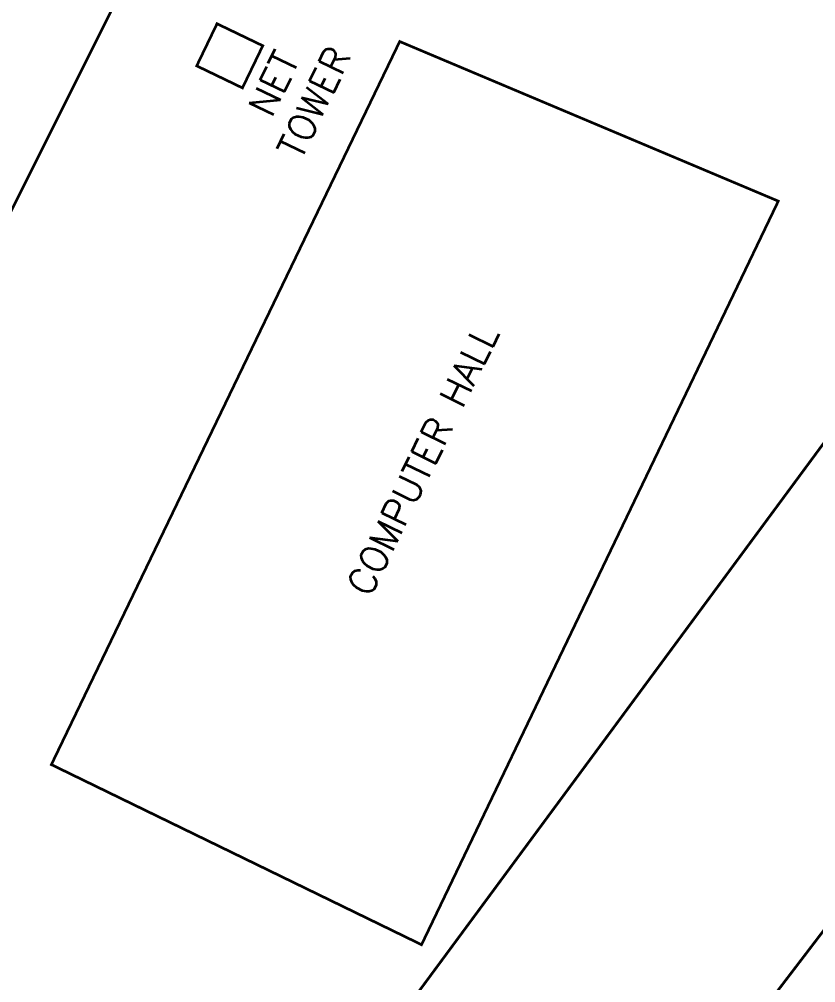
# Model space of a CAD drawing. Header units: inches. Extents: x 350994 to 353538, y 1581369 to 1583842.
# Drawn here: x 351764.46 to 351794.05, y 1583332.5 to 1583368.3 of the extents above; entities that cross this region are included whole.
import ezdxf
from ezdxf.enums import TextEntityAlignment as Align

# ---------------------------------------------------------------- set-up
doc = ezdxf.new("R2010")
doc.units = ezdxf.units.IN
doc.header["$MEASUREMENT"] = 0
for name, pattern in [('1', [0]), ('ACAD_ISO02W100', [15, 12, -3]), ('ACAD_ISO03W100', [30, 12, -18])]:
    doc.linetypes.add(name, pattern=pattern)
for name, color, linetype in [('BOUNDARY', 5, 'Continuous'), ('BULDING', 5, '1'), ('CW', 94, '1'), ("ROAD'S", 1, '1')]:
    doc.layers.add(name, color=color, linetype=linetype)
doc.styles.add('ROMANS', font='ROMANS.shx')

msp = doc.modelspace()

# ---------------------------------------------------------------- linework, layer by layer
at = {"layer": 'BOUNDARY', "lineweight": 5, "const_width": 0.1}
msp.add_lwpolyline([(351771.806, 1583368.134), (351773.506, 1583367.316), (351772.751, 1583365.749), (351771.051, 1583366.568)], close=True, dxfattribs=at)
at = {"layer": 'BOUNDARY', "lineweight": 5, "const_width": 0.1, "elevation": 92.195}
msp.add_lwpolyline([(351792.661, 1583361.542), (351779.405, 1583333.911), (351765.651, 1583340.603), (351778.594, 1583367.473), (351792.661, 1583361.542)], dxfattribs=at)
at = {"layer": 'CW', "linetype": 'ACAD_ISO03W100', "lineweight": 5, "ltscale": 0.1, "const_width": 0.1, "elevation": 92.972}
msp.add_lwpolyline([(351749.109, 1583331.101), (351789.128, 1583411.093), (351812.907, 1583459.527), (351780.156, 1583481.911), (351783.96, 1583500.876), (351739.982, 1583521.816), (351693.639, 1583544.401), (351671.316, 1583477.66), (351670.974, 1583476.53), (351641.025, 1583386.913), (351630.339, 1583354.569), (351629.04, 1583351.003), (351623.7, 1583336.079), (351671.425, 1583318.699), (351678.048, 1583332.36), (351679.182, 1583334.969), (351687.203, 1583355.095), (351749.109, 1583331.101)], dxfattribs=at)
at = {"layer": "ROAD'S", "linetype": 'ACAD_ISO02W100', "lineweight": 5, "ltscale": 0.2, "const_width": 0.1}
for points, elevation in [([(351968.625, 1583438.453), (351962.364, 1583435.357), (351950.431, 1583431.286), (351921.299, 1583427.191), (351898.763, 1583424.251), (351875.598, 1583421.651), (351853.584, 1583419.545), (351845.622, 1583418.843), (351840.587, 1583416.971), (351835.552, 1583413.695), (351829.697, 1583408.314), (351800.526, 1583360.914), (351773.252, 1583323.979), (351758.308, 1583304.585), (351736.358, 1583274.192), (351726.356, 1583262.386), (351720.589, 1583255.001), (351717.341, 1583251.35), (351713.828, 1583248.623), (351711.431, 1583247.546), (351708.823, 1583247.274)], 88.086), ([(351706.773, 1583242.242), (351713.204, 1583239.79), (351717.502, 1583239.347), (351721.356, 1583241.693), (351728.002, 1583251.165), (351769.885, 1583302.391), (351810.832, 1583356.037), (351806.965, 1583361.886), (351825.681, 1583392.784), (351836.877, 1583405.672), (351841.003, 1583409.852), (351847.731, 1583412.863), (351864.202, 1583414.404), (351951.419, 1583424.663), (351960.558, 1583425.076), (351946.351, 1583393.156), (351936.527, 1583383.093), (351915.602, 1583372)], 0.066)]:
    msp.add_lwpolyline(points, dxfattribs=dict(at, elevation=elevation))

# ---------------------------------------------------------------- texts
at = {"layer": 'BULDING', "color": 0, "lineweight": 9, "style": 'ROMANS'}
for s, p in [('NET', (351773.83, 1583364.61)), ('TOWER', (351774.918, 1583363.028))]:
    msp.add_text(s, height=1, rotation=64.2815, dxfattribs=at).set_placement(p)
at = {"layer": 'BULDING', "color": 0, "linetype": 'Continuous', "lineweight": 9, "style": 'ROMANS'}
msp.add_text('COMPUTER HALL', height=1, rotation=63.9256, dxfattribs=at).set_placement((351779.45, 1583351.938), align=Align.MIDDLE_CENTER)

doc.saveas('drawing.dxf')
